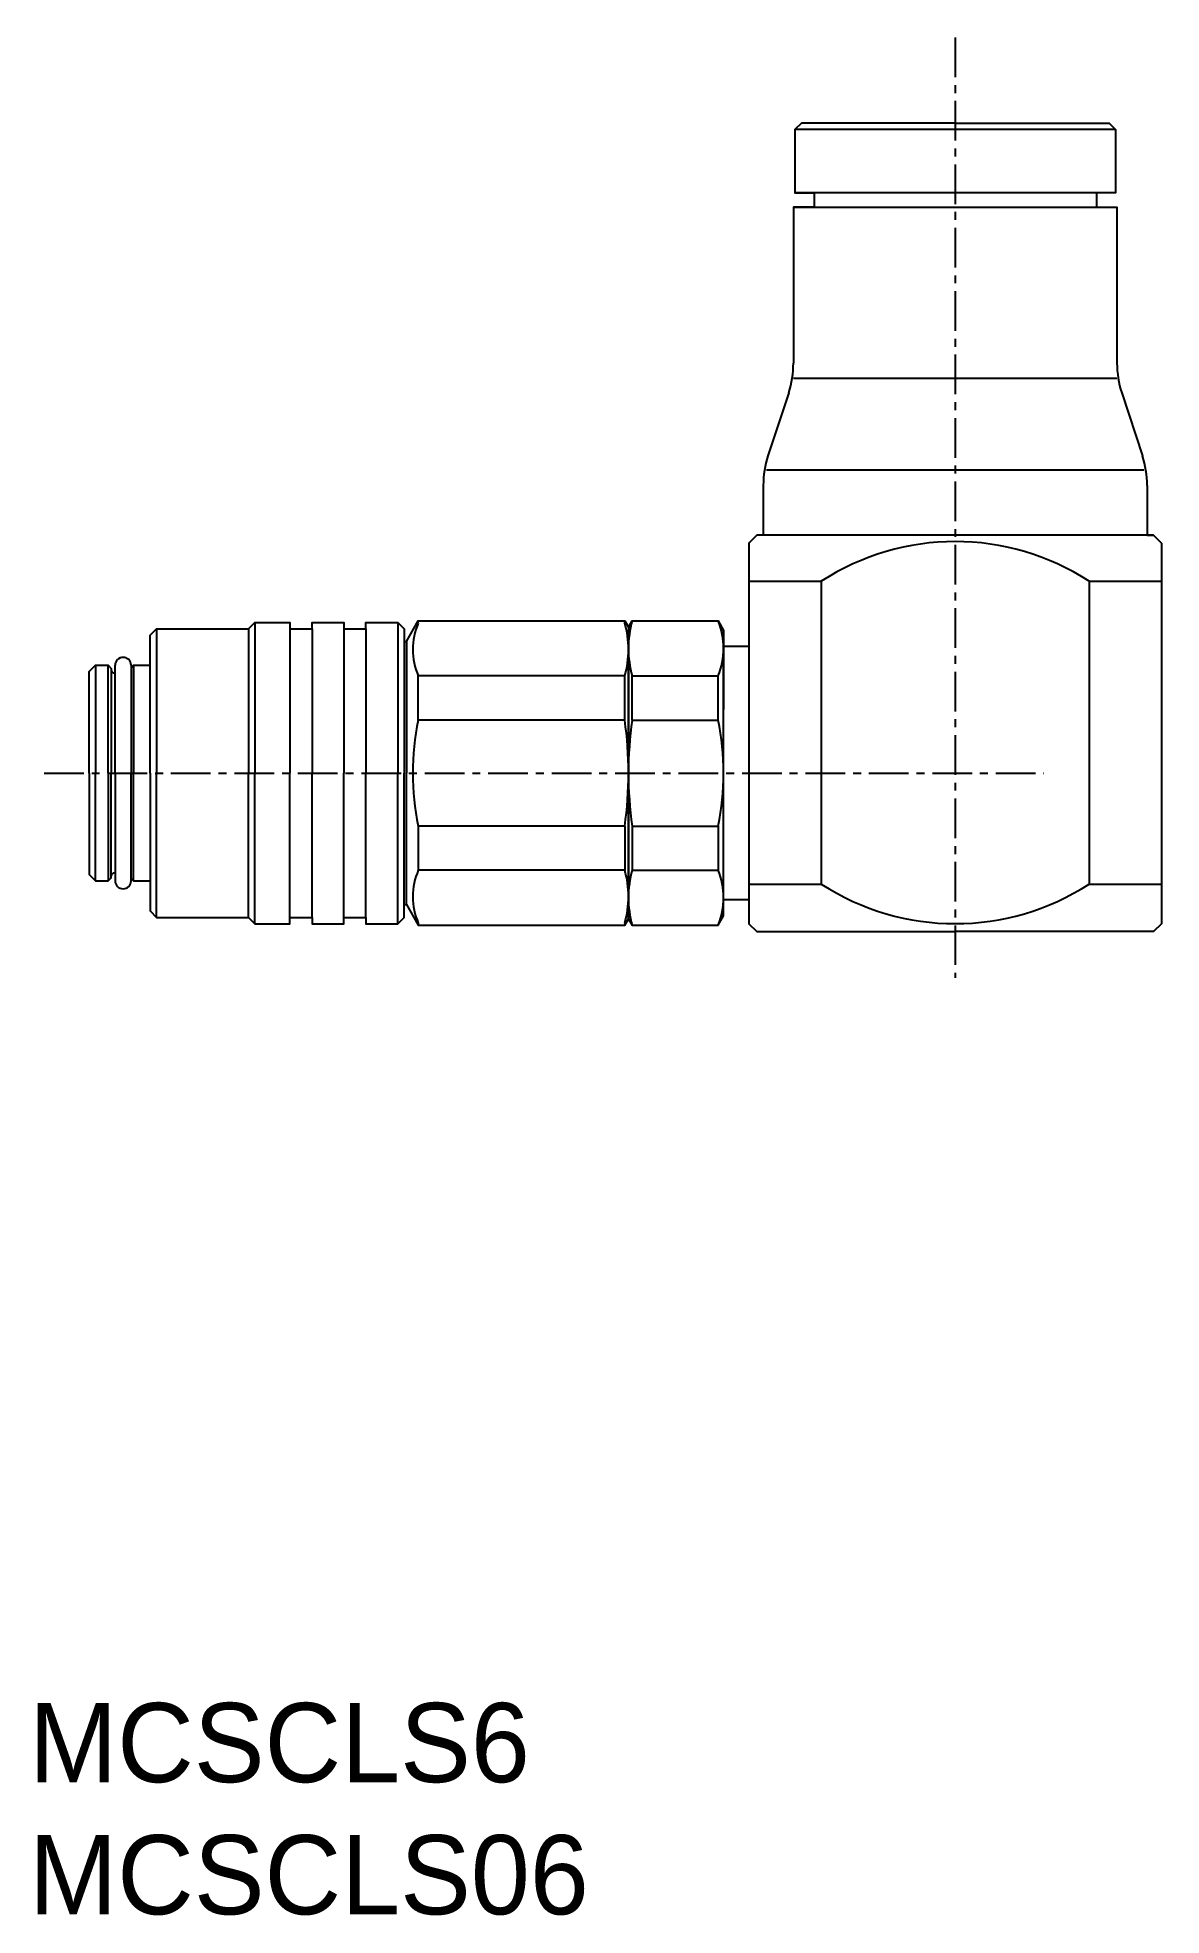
# Model space of a CAD drawing. Extents: x 8.5 to 44, y 192.4 to 251.6.
import ezdxf

# ---------------------------------------------------------------- set-up
doc = ezdxf.new("R2010")
doc.units = 0
doc.linetypes.add('CENTER', pattern=[2, 1.25, -0.25, 0.25, -0.25])
doc.layers.get('0').update_dxf_attribs({"linetype": 'CONTINUOUS'})
doc.layers.add('CENTER', color=1, linetype='CENTER')

msp = doc.modelspace()

# ---------------------------------------------------------------- linework, layer by layer
at = {"color": 7, "linetype": 'CONTINUOUS'}
for p, q in [((37.457, 248.928), (42.307, 248.928)), ((42.507, 248.728), (32.407, 248.728)), ((42.507, 246.728), (32.407, 246.728)), ((32.357, 246.278), (42.557, 246.278)), ((32.357, 240.878), (37.457, 240.878)), ((37.457, 240.878), (42.557, 240.878)), ((32.208, 240.423), (31.556, 238.433)), ((42.706, 240.423), (43.358, 238.433)), ((37.457, 237.978), (31.507, 237.978)), ((43.407, 237.978), (37.457, 237.978)), ((30.957, 235.678), (31.207, 235.928)), ((43.707, 235.928), (31.207, 235.928)), ((30.957, 234.478), (33.237, 234.478)), ((33.237, 234.478), (33.237, 224.928)), ((41.678, 234.478), (41.678, 224.928)), ((41.678, 234.478), (43.957, 234.478)), ((12.283, 232.978), (12.283, 228.428)), ((15.183, 232.978), (15.183, 228.428)), ((15.383, 233.178), (15.383, 228.428)), ((16.483, 232.978), (16.483, 228.428)), ((17.183, 232.978), (17.183, 228.428)), ((18.183, 232.978), (18.183, 228.428)), ((18.883, 232.978), (18.883, 228.428)), ((19.883, 233.178), (19.883, 228.428)), ((20.533, 233.161), (20.533, 233.228)), ((27.042, 233.161), (27.042, 233.228)), ((20.157, 232.578), (20.157, 228.428)), ((10.357, 231.828), (10.357, 228.428)), ((10.757, 228.428), (10.757, 231.828)), ((10.857, 231.728), (10.857, 228.428)), ((10.957, 231.578), (10.978, 231.578)), ((10.978, 228.428), (10.978, 231.828)), ((11.478, 231.828), (11.478, 228.428)), ((11.557, 231.828), (11.557, 228.428)), ((27.157, 228.428), (27.157, 231.978)), ((27.042, 231.49), (20.533, 231.49)), ((20.533, 230.099), (20.533, 231.49)), ((27.042, 230.099), (27.042, 231.49)), ((27.273, 230.099), (27.273, 231.49)), ((27.273, 231.49), (29.984, 231.49)), ((29.984, 230.099), (29.984, 231.49)), ((27.042, 230.099), (20.533, 230.099)), ((27.273, 230.099), (29.984, 230.099)), ((10.357, 225.028), (10.357, 228.428)), ((10.757, 228.428), (10.757, 225.028)), ((10.857, 225.128), (10.857, 228.428)), ((10.978, 228.428), (10.978, 225.028)), ((11.478, 225.028), (11.478, 228.428)), ((11.557, 225.028), (11.557, 228.428)), ((12.283, 223.878), (12.283, 228.428)), ((15.183, 223.878), (15.183, 228.428)), ((15.383, 223.678), (15.383, 228.428)), ((16.483, 223.878), (16.483, 228.428)), ((17.183, 223.878), (17.183, 228.428)), ((18.183, 223.878), (18.183, 228.428)), ((18.883, 223.878), (18.883, 228.428)), ((19.883, 223.678), (19.883, 228.428)), ((20.157, 224.278), (20.157, 228.428)), ((27.157, 228.428), (27.157, 224.878)), ((30.157, 226.428), (30.157, 228.428)), ((27.042, 226.758), (20.533, 226.758)), ((20.533, 226.758), (20.533, 225.366)), ((27.042, 226.758), (27.042, 225.366)), ((27.273, 226.758), (27.273, 225.366)), ((27.273, 226.758), (29.984, 226.758)), ((29.984, 226.758), (29.984, 225.366)), ((10.957, 225.278), (10.978, 225.278)), ((27.042, 225.366), (20.533, 225.366)), ((27.273, 225.366), (29.984, 225.366)), ((30.957, 224.928), (33.237, 224.928)), ((41.678, 224.928), (43.957, 224.928)), ((20.533, 223.696), (20.533, 223.628)), ((27.042, 223.696), (27.042, 223.628))]:
    msp.add_line(p, q, dxfattribs=at)
for points in [[(37.457, 248.928), (32.607, 248.928), (32.407, 248.728), (32.407, 246.728), (33.007, 246.728), (33.007, 246.278), (32.357, 246.278), (32.357, 241.357)], [(37.457, 248.928), (42.307, 248.928), (42.507, 248.728), (42.507, 246.728), (41.907, 246.728), (41.907, 246.278), (42.557, 246.278), (42.557, 241.357)], [(31.407, 237.5), (31.407, 235.928), (31.207, 235.928), (30.957, 235.678), (30.957, 223.678), (31.207, 223.428), (37.457, 223.428)], [(43.507, 237.5), (43.507, 235.928), (43.707, 235.928), (43.957, 235.678), (43.957, 223.678), (43.707, 223.428), (37.457, 223.428)], [(12.083, 228.428), (12.083, 232.778), (12.283, 232.978), (15.183, 232.978), (15.383, 233.178), (16.483, 233.178), (16.483, 232.978), (17.183, 232.978), (17.183, 233.178), (18.183, 233.178), (18.183, 232.978), (18.883, 232.978), (18.883, 233.178), (19.883, 233.178), (20.083, 232.978), (20.083, 228.428)], [(20.083, 232.578), (20.157, 232.578), (20.533, 233.228), (27.042, 233.228), (27.157, 233.028), (27.157, 228.428)], [(27.157, 233.028), (27.273, 233.228), (29.984, 233.228), (30.157, 232.928), (30.157, 230.428)], [(10.157, 228.428), (10.157, 231.628), (10.357, 231.828), (10.757, 231.828), (10.857, 231.728), (10.857, 231.678)], [(11.478, 231.749), (11.557, 231.828), (12.083, 231.828)], [(10.157, 228.428), (10.157, 225.228), (10.357, 225.028), (10.757, 225.028), (10.857, 225.128), (10.857, 225.178)], [(12.083, 228.428), (12.083, 224.078), (12.283, 223.878), (15.183, 223.878), (15.383, 223.678), (16.483, 223.678), (16.483, 223.878), (17.183, 223.878), (17.183, 223.678), (18.183, 223.678), (18.183, 223.878), (18.883, 223.878), (18.883, 223.678), (19.883, 223.678), (20.083, 223.878), (20.083, 228.428)], [(20.083, 224.278), (20.157, 224.278), (20.533, 223.628), (27.042, 223.628), (27.157, 223.828), (27.157, 228.428)], [(27.157, 223.828), (27.273, 223.628), (29.984, 223.628), (30.157, 223.928), (30.157, 226.428)], [(11.478, 225.108), (11.557, 225.028), (12.083, 225.028)]]:
    msp.add_lwpolyline(points, dxfattribs=at)
msp.add_lwpolyline([(30.957, 232.428), (30.957, 224.428), (30.157, 224.428), (30.157, 232.428)], close=True, dxfattribs=at)
for centre, radius, start, end in [((29.357, 241.357), 3, 341.86226, 0.00012), ((45.557, 241.357), 3, 179.99989, 198.13774), ((34.407, 237.5), 3, 161.86193, 180), ((40.507, 237.5), 3, 360, 18.13807), ((37.457, 227.978), 7.75, 57.00462, 122.99538), ((22.46, 232.325), 2.1, 156.56701, 203.43299), ((24.079, 232.325), 3.078, 344.25636, 15.74364), ((30.48, 232.359), 3.323, 164.84018, 195.15982), ((27.894, 232.359), 2.264, 337.42409, 22.57591), ((10.957, 231.678), 0.1, 180, 270), ((11.228, 231.828), 0.25, 0, 180), ((28.5, 228.428), 8.141, 168.15973, 180), ((15.019, 228.428), 12.139, 0, 7.90915), ((39.296, 228.428), 12.139, 172.09086, 180), ((22.017, 228.428), 8.141, 360, 11.84027), ((28.5, 228.428), 8.141, 180, 191.84027), ((15.019, 228.428), 12.139, 352.09085, 0), ((39.296, 228.428), 12.139, 180, 187.90914), ((22.017, 228.428), 8.141, 348.15973, 0), ((10.957, 225.178), 0.1, 90, 180), ((22.46, 224.531), 2.1, 156.56701, 203.43299), ((24.079, 224.531), 3.078, 344.25636, 15.74364), ((30.48, 224.497), 3.323, 164.84018, 195.15982), ((27.894, 224.497), 2.264, 337.42409, 22.57591), ((11.228, 225.028), 0.25, 180, 360), ((37.457, 231.429), 7.75, 237.00462, 302.99538)]:
    msp.add_arc(centre, radius, start, end, dxfattribs=at)
at = {"layer": 'CENTER', "color": 1, "linetype": 'CENTER'}
for p, q in [((37.457, 251.625), (37.457, 221.967)), ((8.738, 228.428), (40.249, 228.428))]:
    msp.add_line(p, q, dxfattribs=at)

# ---------------------------------------------------------------- texts
at = {"color": 7, "linetype": 'CONTINUOUS'}
for s, p in [('MCSCLS6', (8.258, 196.602)), ('MCSCLS06', (8.258, 192.435))]:
    msp.add_text(s, height=2.5, dxfattribs=at).set_placement(p)

doc.saveas('drawing.dxf')
